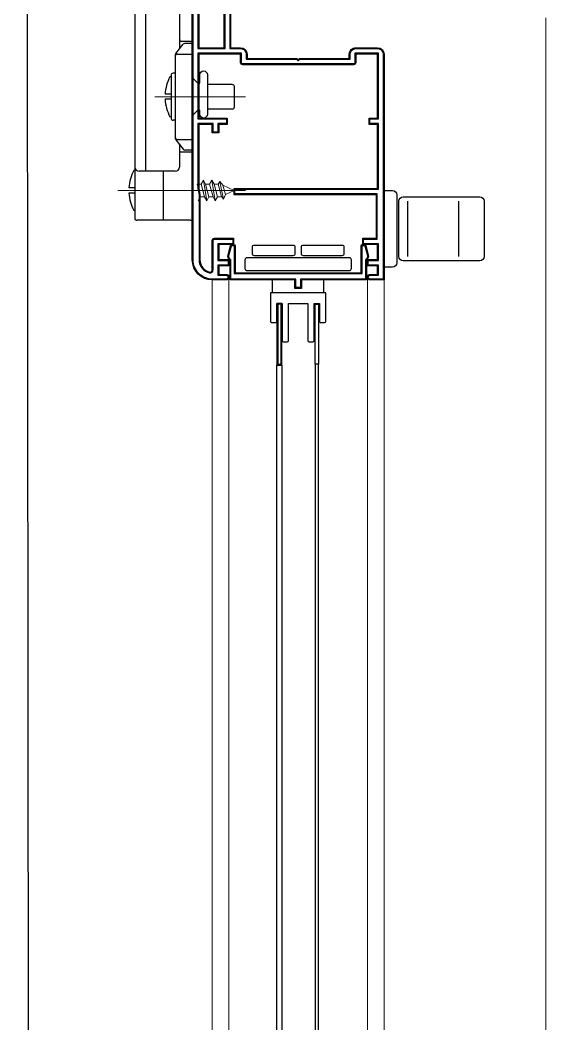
# Model space of a CAD drawing. Header units: millimetres. Extents: x 1251.1 to 1334.1, y 1577.6 to 1641.3.
# Drawn here: x 1311.1348 to 1311.2582, y 1618.6309 to 1618.8666 of the extents above; entities that cross this region are included whole.
import ezdxf

# ---------------------------------------------------------------- set-up
doc = ezdxf.new("R2010")
doc.units = ezdxf.units.MM
doc.layers.add('MONTANTI sezioni - windows structure section', color=2, linetype='Continuous')
doc.layers.add('MURATURA', color=140, linetype='Continuous')
doc.layers.add('PROIEZIONI finissime - fine lines', color=251, linetype='Continuous', lineweight=9)

msp = doc.modelspace()

# ---------------------------------------------------------------- linework, layer by layer
at = {"layer": 'MONTANTI sezioni - windows structure section'}
for p, q in [((1311.161734852859, 1618.884818630524), (1311.161734852859, 1618.820054602494)), ((1311.164234852859, 1618.884439939183), (1311.164234852859, 1618.831054602494)), ((1311.172234852859, 1618.883054602494), (1311.172234852859, 1618.859804602494)), ((1311.175234852859, 1618.880054602494), (1311.175234852859, 1618.862054602494)), ((1311.171344418455, 1618.858691559488), (1311.173084730878, 1618.860866950018)), ((1311.171344418455, 1618.858691559488), (1311.173084730878, 1618.860866950018)), ((1311.174734852859, 1618.861554602494), (1311.172734852859, 1618.861554602494)), ((1311.174734852859, 1618.861554602494), (1311.172734852859, 1618.861554602494)), ((1311.175234852859, 1618.861054602494), (1311.173475165283, 1618.861054602494)), ((1311.175234852859, 1618.861054602494), (1311.173475165283, 1618.861054602494)), ((1311.175234852859, 1618.861054602494), (1311.175234852859, 1618.836054602494)), ((1311.171234852859, 1618.858379211965), (1311.171234852859, 1618.838729993024)), ((1311.171734852859, 1618.858554602494), (1311.175234852859, 1618.858554602494)), ((1311.171734852859, 1618.858554602494), (1311.175234852859, 1618.858554602494)), ((1311.170163449214, 1618.853246697341), (1311.169978129061, 1618.853246697341)), ((1311.170163449214, 1618.853246697341), (1311.169978129061, 1618.853246697341)), ((1311.170234852859, 1618.853554602494), (1311.170234852859, 1618.843554602494)), ((1311.171234852859, 1618.854054602494), (1311.170734852859, 1618.854054602494)), ((1311.171234852859, 1618.854054602494), (1311.170734852859, 1618.854054602494)), ((1311.178784852859, 1618.851704602494), (1311.178784852859, 1618.845404602494)), ((1311.170234852859, 1618.849154602494), (1311.16885251521, 1618.849154602494)), ((1311.170234852859, 1618.847954602494), (1311.16885251521, 1618.847954602494)), ((1311.170163449214, 1618.843862507648), (1311.169978129061, 1618.843862507648)), ((1311.171234852859, 1618.843054602494), (1311.170734852859, 1618.843054602494)), ((1311.171734852859, 1618.838554602494), (1311.175234852859, 1618.838554602494)), ((1311.171344418455, 1618.8384176455), (1311.173084730878, 1618.83624225497)), ((1311.172234852859, 1618.837304602494), (1311.172234852859, 1618.832054602494)), ((1311.175234852859, 1618.835554602494), (1311.172234852859, 1618.835554602494)), ((1311.175234852859, 1618.836054602494), (1311.173475165283, 1618.836054602494)), ((1311.175234852859, 1618.835554602494), (1311.175234852859, 1618.820054602494)), ((1311.161663449214, 1618.831246697341), (1311.161478129061, 1618.831246697341)), ((1311.171234852859, 1618.831054602494), (1311.162734852859, 1618.831054602494)), ((1311.168484852859, 1618.819554602494), (1311.168484852859, 1618.831054602494)), ((1311.161734852859, 1618.827154602494), (1311.16035251521, 1618.827154602494)), ((1311.161734852859, 1618.825954602494), (1311.16035251521, 1618.825954602494)), ((1311.225734852859, 1618.824054602494), (1311.225734852859, 1618.811054602494)), ((1311.237734852859, 1618.824054602494), (1311.237734852859, 1618.811054602494)), ((1311.161663449214, 1618.821862507648), (1311.161478129061, 1618.821862507648)), ((1311.174734852859, 1618.819554602494), (1311.162234852859, 1618.819554602494)), ((1311.194084852859, 1618.802554602494), (1311.194084852859, 1618.805554602494)), ((1311.206084852859, 1618.802554602494), (1311.206084852859, 1618.805554602494)), ((1311.195084852859, 1618.349888661751), (1311.195084852859, 1618.785554602494)), ((1311.196284852859, 1618.785554602494), (1311.196284852859, 1618.349888661751)), ((1311.204084852859, 1618.785754602494), (1311.204084852859, 1618.350088661751)), ((1311.204884852859, 1618.350088661751), (1311.204884852859, 1618.785754602494))]:
    msp.add_line(p, q, dxfattribs=at)
for points in [[(1311.179234852859, 1618.878754602494, 0.4142135623730988), (1311.176534852859, 1618.876054602495), (1311.176534852859, 1618.859854602494), (1311.182934852859, 1618.859854602494), (1311.182934852859, 1618.870054602494, -0.4142135623731173), (1311.183234852859, 1618.870354602494), (1311.183734852859, 1618.870354602494, 0.4142135623730856), (1311.184434852859, 1618.871054602494), (1311.184434852859, 1618.878054602494, 0.4142135623730856), (1311.183734852859, 1618.878754602494)], [(1311.179234852859, 1618.878554602494, 0.4142135623731018), (1311.176734852859, 1618.876054602495), (1311.176734852859, 1618.860054602495), (1311.182734852859, 1618.860054602495), (1311.182734852859, 1618.870054602494, -0.4142135623730943), (1311.183234852859, 1618.870554602494), (1311.183734852859, 1618.870554602494, 0.4142135623730951), (1311.184234852859, 1618.871054602494), (1311.184234852859, 1618.878054602494, 0.4142135623730951), (1311.183734852859, 1618.878554602494)], [(1311.185034852859, 1618.851004602494), (1311.185034852859, 1618.846104602495, -0.4142135623730935), (1311.184534852859, 1618.845604602494), (1311.178984852859, 1618.845604602494, 0.4142135623730945), (1311.178784852859, 1618.845404602494), (1311.178784852859, 1618.844454602494, -1.000000000000016), (1311.176984852859, 1618.844454602494), (1311.176984852859, 1618.845321759782, 0.6681786379192907), (1311.176643431503, 1618.845463181138), (1311.175234852859, 1618.844054602494), (1311.175234852859, 1618.853054602494), (1311.176643431503, 1618.851646023851, 0.6681786379192907), (1311.176984852859, 1618.851787445207), (1311.176984852859, 1618.853704602494, -1.000000000000016), (1311.178784852859, 1618.853704602494), (1311.178784852859, 1618.851704602494, 0.4142135623730945), (1311.178984852859, 1618.851504602495), (1311.184534852859, 1618.851504602495, -0.4142135623730965)], [(1311.224734852859, 1618.810054602495, -0.4142135623730948), (1311.223734852859, 1618.811054602494), (1311.223734852859, 1618.824054602494, -0.4142135623730951), (1311.224734852859, 1618.825054602494), (1311.242734852859, 1618.825054602494, -0.4142135623730951), (1311.243734852859, 1618.824054602494), (1311.243734852859, 1618.811054602494, -0.4142135623730955), (1311.242734852859, 1618.810054602495)], [(1311.184525831207, 1618.813854602494), (1311.184984852859, 1618.813854602494, -0.4142135623730843), (1311.185284852859, 1618.813554602495), (1311.185284852859, 1618.807254602494), (1311.214884852859, 1618.807254602494), (1311.214884852859, 1618.813554602495, -0.4142135623730843), (1311.215184852859, 1618.813854602494), (1311.215643874512, 1618.813854602494, -0.3394542588633662), (1311.21593365226, 1618.813632248208), (1311.21654052223, 1618.811367378646, -0.2679491924311567), (1311.216281703185, 1618.81040145282), (1311.216084852859, 1618.810204602494), (1311.216084852859, 1618.805554602495), (1311.200834852859, 1618.805554602495), (1311.200834852859, 1618.803554602494), (1311.199334852859, 1618.803554602494), (1311.199334852859, 1618.805554602495), (1311.184084852859, 1618.805554602495), (1311.184084852859, 1618.810204602494), (1311.183888002534, 1618.81040145282, -0.2679491924311567), (1311.183629183489, 1618.811367378646), (1311.184236053459, 1618.813632248208, -0.3394542588633662)], [(1311.184525831207, 1618.813654602494), (1311.184984852859, 1618.813654602494, -0.4142135623731616), (1311.185084852859, 1618.813554602495), (1311.185084852859, 1618.807054602495), (1311.215084852859, 1618.807054602495), (1311.215084852859, 1618.813554602495, -0.414213562373245), (1311.215184852859, 1618.813654602494), (1311.215643874512, 1618.813654602494, -0.3394542588633766), (1311.215740467095, 1618.813580484399), (1311.216347337064, 1618.811315614837, -0.2679491924311538), (1311.216140281829, 1618.810542874176), (1311.215884852859, 1618.810287445207), (1311.215884852859, 1618.805754602494), (1311.200634852859, 1618.805754602494), (1311.200634852859, 1618.803754602495), (1311.199534852859, 1618.803754602495), (1311.199534852859, 1618.805754602494), (1311.184284852859, 1618.805754602494), (1311.184284852859, 1618.810287445207), (1311.18402942389, 1618.810542874176, -0.2679491924311561), (1311.183822368654, 1618.811315614837), (1311.184429238624, 1618.813580484399, -0.3394542588633804)], [(1311.198834852859, 1618.813754602494, -0.4142135623730958), (1311.199334852859, 1618.813254602494), (1311.199334852859, 1618.811754602494, -0.4142135623730943), (1311.198834852859, 1618.811254602495), (1311.189834852859, 1618.811254602495, -0.4142135623730958), (1311.189334852859, 1618.811754602494), (1311.189334852859, 1618.813254602494, -0.4142135623730943), (1311.189834852859, 1618.813754602494)], [(1311.210334852859, 1618.813754602494, -0.4142135623730951), (1311.210834852859, 1618.813254602494), (1311.210834852859, 1618.811754602494, -0.4142135623730951), (1311.210334852859, 1618.811254602495), (1311.201334852859, 1618.811254602495, -0.4142135623730945), (1311.200834852859, 1618.811754602494), (1311.200834852859, 1618.813254602494, -0.4142135623730951), (1311.201334852859, 1618.813754602494)], [(1311.212084852859, 1618.807754602494, 0.4142135623730965), (1311.212584852859, 1618.808254602494), (1311.212584852859, 1618.810254602495, 0.4142135623730951), (1311.212084852859, 1618.810754602494), (1311.188084852859, 1618.810754602494, 0.4142135623730948), (1311.187584852859, 1618.810254602495), (1311.187584852859, 1618.808254602494, 0.4142135623730954), (1311.188084852859, 1618.807754602494)], [(1311.196334852859, 1618.791354602494, 0.4142135623730951), (1311.196634852859, 1618.791054602495), (1311.197534852859, 1618.791054602495, 0.4142135623730979), (1311.197834852859, 1618.791354602494), (1311.197834852859, 1618.800054602494), (1311.202334852859, 1618.800054602494), (1311.202334852859, 1618.791354602494, 0.4142135623730917), (1311.202634852859, 1618.791054602495), (1311.203534852859, 1618.791054602495, 0.4142135623730979), (1311.203834852859, 1618.791354602494), (1311.203834852859, 1618.800054602494), (1311.205084852859, 1618.800054602494), (1311.205084852859, 1618.795854602495, 0.4142135623730974), (1311.205384852859, 1618.795554602494), (1311.206284852859, 1618.795554602494, 0.4142135623730921), (1311.206584852859, 1618.795854602495), (1311.206584852859, 1618.802554602494), (1311.193584852859, 1618.802554602494), (1311.193584852859, 1618.795854602495, 0.4142135623730951), (1311.193884852859, 1618.795554602494), (1311.194784852859, 1618.795554602494, 0.4142135623730951), (1311.195084852859, 1618.795854602495), (1311.195084852859, 1618.800054602494), (1311.196334852859, 1618.800054602494)]]:
    msp.add_lwpolyline(points, format="xyb", close=True, dxfattribs=at)
for points in [[(1311.184234852859, 1618.868554602494), (1311.184234852859, 1618.860054602495), (1311.186584852859, 1618.860054602495, -0.4142135623730951), (1311.188084852859, 1618.858554602494), (1311.188084852859, 1618.857554602494), (1311.199784852859, 1618.857554602494), (1311.200084852859, 1618.857254602494), (1311.200384852859, 1618.857554602494), (1311.212084852859, 1618.857554602494), (1311.212084852859, 1618.858554602494, -0.4142135623730951), (1311.213584852859, 1618.860054602495), (1311.218734852859, 1618.860054602495, -0.4142135623730951), (1311.220234852859, 1618.858554602494), (1311.220234852859, 1618.805554602495), (1311.216984852859, 1618.805554602495, -1), (1311.216984852859, 1618.806854602494), (1311.218734852859, 1618.806854602494), (1311.218734852859, 1618.808854602494), (1311.216334852859, 1618.808854602494), (1311.216334852859, 1618.810354602494), (1311.218734852859, 1618.810354602494), (1311.218734852859, 1618.813854602494), (1311.215234852859, 1618.813854602494), (1311.215234852859, 1618.815354602494), (1311.218434852859, 1618.815354602494), (1311.218434852859, 1618.825554602495), (1311.185034852859, 1618.825554602495), (1311.185034852859, 1618.827054602494), (1311.218734852859, 1618.827054602494), (1311.218734852859, 1618.842054602494), (1311.216734852859, 1618.842054602494), (1311.216734852859, 1618.843554602494), (1311.218734852859, 1618.843554602494), (1311.218734852859, 1618.858554602494), (1311.213584852859, 1618.858554602494), (1311.213584852859, 1618.856554602494, -0.4142135623730951), (1311.213084852859, 1618.856054602494), (1311.187084852859, 1618.856054602494, -0.4142135623730951), (1311.186584852859, 1618.856554602494), (1311.186584852859, 1618.858554602494), (1311.176734852859, 1618.858554602494), (1311.176734852859, 1618.843554602494), (1311.183434852859, 1618.843554602494), (1311.183434852859, 1618.842054602494), (1311.181434852859, 1618.842054602494), (1311.181434852859, 1618.840054602495), (1311.179934852859, 1618.840054602495), (1311.179934852859, 1618.842054602494), (1311.176734852859, 1618.842054602494), (1311.176734852859, 1618.827054602494), (1311.177034852859, 1618.825554602495), (1311.177034852859, 1618.810254602495, 0.3539972922353393), (1311.179330686193, 1618.807418234634, 0.4771078284050155), (1311.179934852859, 1618.807907263576), (1311.179934852859, 1618.814854602495, -0.4142135623730951), (1311.180434852859, 1618.815354602494), (1311.184934852859, 1618.815354602494), (1311.184934852859, 1618.813854602494), (1311.181434852859, 1618.813854602494), (1311.181434852859, 1618.810354602494), (1311.183834852859, 1618.810354602494), (1311.183834852859, 1618.808854602494), (1311.181434852859, 1618.808854602494), (1311.181434852859, 1618.806854602494), (1311.183184852859, 1618.806854602494, -1), (1311.183184852859, 1618.805554602495), (1311.179934852859, 1618.805554602495, -0.4142135623730951), (1311.175234852859, 1618.810254602495), (1311.175234852859, 1618.876054602495, -0.4142135623730951)], [(1311.184034852859, 1618.868554602494), (1311.184034852859, 1618.859854602494), (1311.186584852859, 1618.859854602494, -0.4142135623731002), (1311.187884852859, 1618.858554602494), (1311.187884852859, 1618.857354602495), (1311.199702010147, 1618.857354602495), (1311.200084852859, 1618.856971759782), (1311.200467695572, 1618.857354602495), (1311.212284852859, 1618.857354602495), (1311.212284852859, 1618.858554602494, -0.4142135623731002), (1311.213584852859, 1618.859854602494), (1311.218734852859, 1618.859854602494, -0.4142135623731002), (1311.220034852859, 1618.858554602494), (1311.220034852859, 1618.805754602494), (1311.216984852859, 1618.805754602494, -1), (1311.216984852859, 1618.806654602494), (1311.218934852859, 1618.806654602494), (1311.218934852859, 1618.809054602494), (1311.216534852859, 1618.809054602494), (1311.216534852859, 1618.810154602494), (1311.218934852859, 1618.810154602494), (1311.218934852859, 1618.814054602494), (1311.215434852859, 1618.814054602494), (1311.215434852859, 1618.815154602494), (1311.218634852859, 1618.815154602494), (1311.218634852859, 1618.825754602494), (1311.185234852859, 1618.825754602494), (1311.185234852859, 1618.826854602494), (1311.218934852859, 1618.826854602494), (1311.218934852859, 1618.842254602494), (1311.216934852859, 1618.842254602494), (1311.216934852859, 1618.843354602494), (1311.218934852859, 1618.843354602494), (1311.218934852859, 1618.858754602494), (1311.213384852859, 1618.858754602494), (1311.213384852859, 1618.856554602494, -0.4142135623731173), (1311.213084852859, 1618.856254602494), (1311.187084852859, 1618.856254602494, -0.4142135623731173), (1311.186784852859, 1618.856554602494), (1311.186784852859, 1618.858754602494), (1311.176534852859, 1618.858754602494), (1311.176534852859, 1618.843354602494), (1311.183234852859, 1618.843354602494), (1311.183234852859, 1618.842254602494), (1311.181234852859, 1618.842254602494), (1311.181234852859, 1618.840254602494), (1311.180134852859, 1618.840254602494), (1311.180134852859, 1618.842254602494), (1311.176534852859, 1618.842254602494), (1311.176534852859, 1618.827034798592), (1311.176834852859, 1618.825534798592), (1311.176834852859, 1618.810254602495, 0.3539972922353391), (1311.179289019526, 1618.807222623058, 0.4771078284050163), (1311.180134852859, 1618.807907263576), (1311.180134852859, 1618.814854602495, -0.4142135623731173), (1311.180434852859, 1618.815154602494), (1311.184734852859, 1618.815154602494), (1311.184734852859, 1618.814054602494), (1311.181234852859, 1618.814054602494), (1311.181234852859, 1618.810154602494), (1311.183634852859, 1618.810154602494), (1311.183634852859, 1618.809054602494), (1311.181234852859, 1618.809054602494), (1311.181234852859, 1618.806654602494), (1311.183184852859, 1618.806654602494, -1), (1311.183184852859, 1618.805754602494), (1311.179934852859, 1618.805754602494, -0.4142135623730966), (1311.175434852859, 1618.810254602495), (1311.175434852859, 1618.876054602495, -0.4142135623730968)], [(1311.220234852859, 1618.826554602495), (1311.222234852859, 1618.826554602495, -0.4142135623730951), (1311.223234852859, 1618.825554602495), (1311.223234852859, 1618.809554602494, -0.4142135623730937), (1311.222234852859, 1618.808554602494), (1311.220234852859, 1618.808554602494)]]:
    msp.add_lwpolyline(points, format="xyb", dxfattribs=at)
for points in [[(1311.195084852859, 1618.800054602494), (1311.195084852859, 1618.785554602494), (1311.196284852859, 1618.785554602494), (1311.196284852859, 1618.800054602494)], [(1311.195284852859, 1618.799854602495), (1311.195284852859, 1618.785754602494), (1311.196084852859, 1618.785754602494), (1311.196084852859, 1618.799854602495)], [(1311.204084852859, 1618.799854602495), (1311.204884852859, 1618.799854602495), (1311.204884852859, 1618.785754602494), (1311.204084852859, 1618.785754602494)]]:
    msp.add_lwpolyline(points, close=True, dxfattribs=at)
for centre, radius, start, end in [((1311.172734852859, 1618.862054602494), 0.0004999999999999995, 180, 270), ((1311.172734852859, 1618.862054602494), 0.0004999999999999995, 180, 270), ((1311.174734852859, 1618.862054602494), 0.0004999999999999995, 270, 0), ((1311.174734852859, 1618.862054602494), 0.0004999999999999995, 270, 0), ((1311.173475165283, 1618.860554602494), 0.0004999999999999995, 90, 141.3401917459201), ((1311.173475165283, 1618.860554602494), 0.0004999999999999995, 90, 141.3401917459201), ((1311.171734852859, 1618.858379211965), 0.0004999999999999995, 141.3401917459201, 180), ((1311.171734852859, 1618.858379211965), 0.0004999999999999995, 141.3401917459201, 180), ((1311.171734852859, 1618.858054602494), 0.0004999999999999995, 90, 180), ((1311.171734852859, 1618.858054602494), 0.0004999999999999995, 90, 180), ((1311.179034852859, 1618.848554602494), 0.0102, 152.6122924694901, 176.6277133165692), ((1311.170734852859, 1618.853554602494), 0.0004999999999999995, 90, 180), ((1311.170734852859, 1618.853554602494), 0.0004999999999999995, 90, 180), ((1311.179034852859, 1618.848554602494), 0.0102, 183.3722866834048, 207.3877075305098), ((1311.170734852859, 1618.843554602494), 0.0004999999999999995, 180, 270), ((1311.171734852859, 1618.839054602494), 0.0004999999999999995, 180, 270), ((1311.171734852859, 1618.838729993024), 0.0004999999999999995, 180, 218.6598082540799), ((1311.173475165283, 1618.836554602494), 0.0004999999999999995, 218.6598082540799, 270), ((1311.162734852859, 1618.832054602494), 0.000999999999999999, 180, 270), ((1311.171234852859, 1618.832054602494), 0.000999999999999999, 270, 0), ((1311.170534852859, 1618.826554602494), 0.0102, 152.6122924694901, 176.6277133165692), ((1311.170534852859, 1618.826554602494), 0.0102, 183.3722866834048, 207.3877075305098), ((1311.162234852859, 1618.820054602494), 0.0004999999999999995, 180, 270), ((1311.174734852859, 1618.820054602494), 0.0004999999999999995, 270, 0)]:
    msp.add_arc(centre, radius, start, end, dxfattribs=at)
at = {"layer": 'MURATURA'}
msp.add_line((1311.134810754882, 1620.451261697454), (1311.138794373603, 1616.677847511319), dxfattribs=at)
at = {"layer": 'PROIEZIONI finissime - fine lines'}
for p, q in [((1311.258234852859, 1618.867054602494), (1311.258234852859, 1617.667054602494)), ((1311.1876930261, 1618.848554602494), (1311.166402973416, 1618.848554602494)), ((1311.177305736172, 1618.828054602494), (1311.176341012352, 1618.828054602494)), ((1311.176341012352, 1618.828054602494), (1311.17714485993, 1618.825054602494)), ((1311.177305736172, 1618.828054602494), (1311.177825351414, 1618.828954602494)), ((1311.177305736172, 1618.828054602494), (1311.178109583749, 1618.825054602494)), ((1311.177825351414, 1618.828954602494), (1311.178625244688, 1618.824154602494)), ((1311.178341012352, 1618.828054602494), (1311.177825351414, 1618.828954602494)), ((1311.179305736172, 1618.828054602494), (1311.178341012352, 1618.828054602494)), ((1311.178341012352, 1618.828054602494), (1311.17914485993, 1618.825054602494)), ((1311.179305736172, 1618.828054602494), (1311.179825351414, 1618.828954602494)), ((1311.179305736172, 1618.828054602494), (1311.180109583749, 1618.825054602494)), ((1311.180341012352, 1618.828054602494), (1311.179825351414, 1618.828954602494)), ((1311.179825351414, 1618.828954602494), (1311.180625244687, 1618.824154602494)), ((1311.180341012352, 1618.828054602494), (1311.18114485993, 1618.825054602494)), ((1311.181305736172, 1618.828054602494), (1311.180341012352, 1618.828054602494)), ((1311.181663510461, 1618.828630525881), (1311.181305736172, 1618.828054602494)), ((1311.181305736172, 1618.828054602494), (1311.182077208093, 1618.82517543009)), ((1311.182415678831, 1618.827775943402), (1311.181663510461, 1618.828630525881)), ((1311.18167301614, 1618.828615819898), (1311.182562841965, 1618.824547283457)), ((1311.182415678831, 1618.827775943402), (1311.182997497138, 1618.825604567919)), ((1311.185034852859, 1618.826554602494), (1311.182415678831, 1618.827775943402)), ((1311.157734852859, 1618.826554602494), (1311.1876930261, 1618.826554602494)), ((1311.17714485993, 1618.825054602494), (1311.176625244688, 1618.824154602494)), ((1311.178109583749, 1618.825054602494), (1311.17714485993, 1618.825054602494)), ((1311.178625244688, 1618.824154602494), (1311.178109583749, 1618.825054602494)), ((1311.17914485993, 1618.825054602494), (1311.178625244688, 1618.824154602494)), ((1311.180109583749, 1618.825054602494), (1311.17914485993, 1618.825054602494)), ((1311.180625244687, 1618.824154602494), (1311.180109583749, 1618.825054602494)), ((1311.18114485993, 1618.825054602494), (1311.180625244687, 1618.824154602494)), ((1311.181818092479, 1618.825054602494), (1311.18114485993, 1618.825054602494)), ((1311.182077208093, 1618.82517543009), (1311.181818092479, 1618.825054602494)), ((1311.182566443345, 1618.824525761241), (1311.182077208093, 1618.82517543009)), ((1311.182997497138, 1618.825604567919), (1311.182562841965, 1618.824547283457)), ((1311.185034852859, 1618.826554602494), (1311.182997497138, 1618.825604567919)), ((1311.179934852859, 1618.805554602494), (1311.179934852859, 1618.371388661751)), ((1311.183834852859, 1618.806204602494), (1311.183834852859, 1618.371388661751)), ((1311.216334852859, 1618.806204602494), (1311.216334852859, 1618.371388661751)), ((1311.220234852859, 1618.805554602494), (1311.220234852859, 1618.371388661751))]:
    msp.add_line(p, q, dxfattribs=at)

doc.saveas('drawing.dxf')
